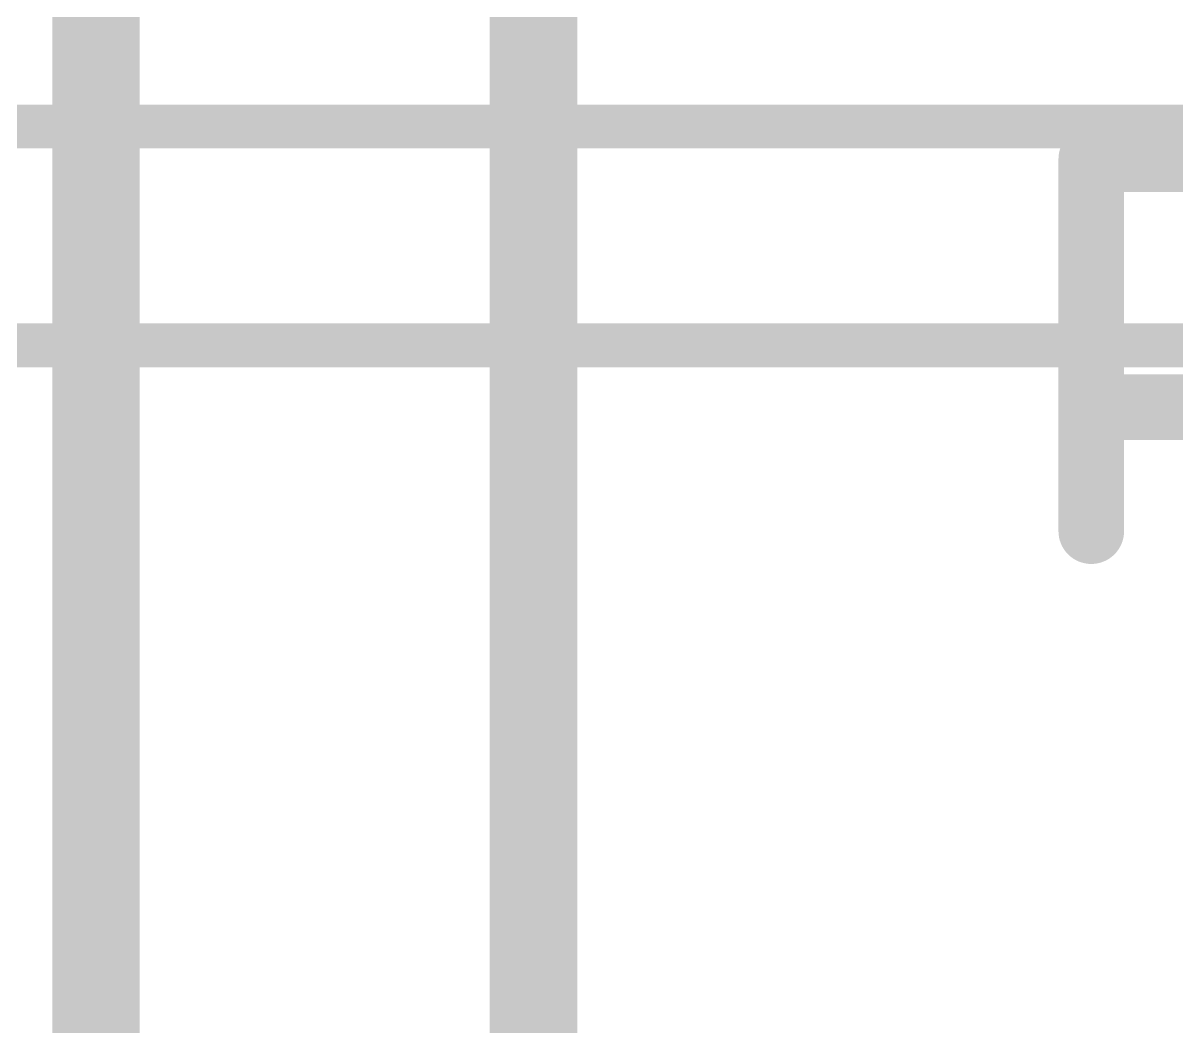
# Model space of a CAD drawing. Extents: x -3.8 to 55.5, y -10.2 to 68.5.
# Drawn here: x 18.12 to 24.82, y 25 to 30.83 of the extents above; entities that cross this region are included whole.
import ezdxf

# ---------------------------------------------------------------- set-up
doc = ezdxf.new("R2010")
doc.units = 0
for name, color, linetype in [('1', 12, 'CONTINUOUS'), ('16', 132, 'CONTINUOUS'), ('21', 41, 'CONTINUOUS')]:
    doc.layers.add(name, color=color, linetype=linetype)

msp = doc.modelspace()

# ---------------------------------------------------------------- linework, layer by layer
at = {"layer": '1', "const_width": 0.254}
for points in [[(49.022, 30.226), (14.732, 30.226)], [(35.052, 28.956), (5.5521, 28.956)]]:
    msp.add_lwpolyline(points, dxfattribs=at)
at = {"layer": '16', "const_width": 0.508}
for points in [[(18.542, 39.116), (18.542, 18.536)], [(21.082, 9.906), (21.082, 31.496)]]:
    msp.add_lwpolyline(points, dxfattribs=at)
at = {"layer": '21', "const_width": 0.1905}
for points in [[(24.3205, 30.1326, 1), (24.3205, 29.9421)], [(24.4158, 30.0373, 1), (24.2253, 30.0373)], [(24.3205, 28.692, 1), (24.3205, 28.5015)], [(24.2253, 27.8765, 1), (24.4158, 27.8765)]]:
    msp.add_lwpolyline(points, format="xyb", dxfattribs=at)
at = {"layer": '21', "const_width": 0.381}
for points in [[(24.3205, 27.8765), (24.3205, 30.0373)], [(24.3205, 30.0373), (25.4009, 30.0373)], [(25.4009, 28.5968), (24.3205, 28.5968)]]:
    msp.add_lwpolyline(points, dxfattribs=at)

doc.saveas('drawing.dxf')
